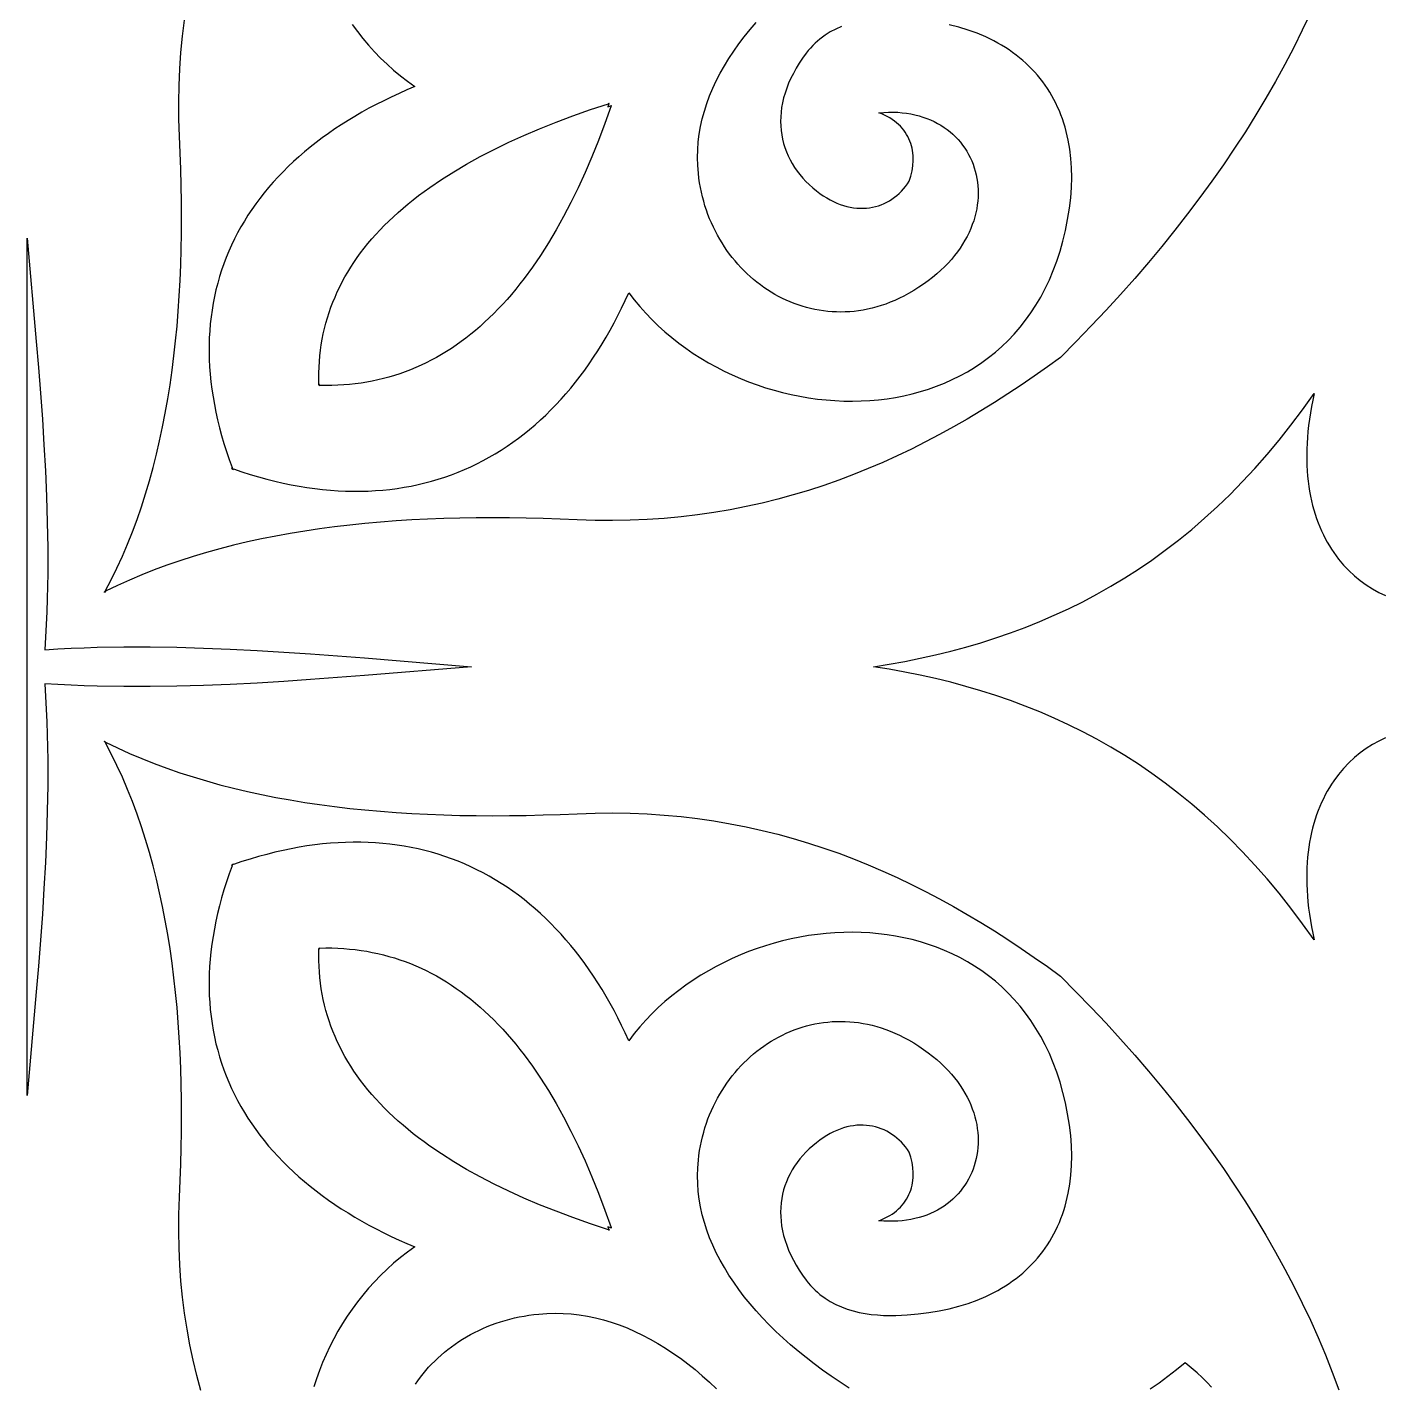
# Model space of a CAD drawing. Extents: x -375 to 375, y -1025 to 1025.
# Drawn here: x -275 to -217.3, y -666.7 to -608.8 of the extents above; entities that cross this region are included whole.
import ezdxf

# ---------------------------------------------------------------- set-up
doc = ezdxf.new("R2010")
doc.units = 0
doc.layers.add('LAYER_1', color=18, linetype='CONTINUOUS')

msp = doc.modelspace()

# ---------------------------------------------------------------- linework, layer by layer
at = {"layer": 'LAYER_1'}
for points in [[(-220.275, -608.236), (-220.621, -608.968), (-220.983, -609.697), (-221.362, -610.422), (-221.758, -611.144), (-222.17, -611.863), (-222.598, -612.578), (-223.043, -613.29), (-223.504, -613.998), (-223.981, -614.704), (-224.474, -615.405), (-224.984, -616.104), (-225.509, -616.799), (-226.05, -617.491), (-226.607, -618.18), (-227.179, -618.866), (-227.767, -619.548), (-228.371, -620.228), (-228.99, -620.904), (-229.624, -621.577), (-230.274, -622.247), (-230.938, -622.914), (-231.492, -623.317), (-232.05, -623.712), (-232.613, -624.098), (-233.179, -624.474), (-233.751, -624.841), (-234.327, -625.199), (-234.908, -625.546), (-235.494, -625.882), (-236.085, -626.208), (-236.682, -626.522), (-237.285, -626.825), (-237.893, -627.115), (-238.508, -627.394), (-239.128, -627.659), (-239.755, -627.911), (-240.388, -628.15), (-241.028, -628.375), (-241.675, -628.586), (-242.329, -628.782), (-242.99, -628.963), (-243.658, -629.129), (-244.334, -629.279), (-245.017, -629.413), (-245.708, -629.531), (-246.408, -629.632), (-247.115, -629.716), (-247.831, -629.782), (-248.556, -629.831), (-249.289, -629.861), (-250.031, -629.873), (-250.782, -629.865), (-251.543, -629.839), (-252.274, -629.808), (-252.999, -629.784), (-253.72, -629.767), (-254.434, -629.756), (-255.143, -629.753), (-255.846, -629.757), (-256.543, -629.768), (-257.234, -629.787), (-257.919, -629.814), (-258.597, -629.848), (-259.269, -629.891), (-259.935, -629.941), (-260.593, -630), (-261.245, -630.068), (-261.89, -630.143), (-262.527, -630.228), (-263.158, -630.321), (-263.781, -630.424), (-264.396, -630.536), (-265.004, -630.657), (-265.605, -630.787), (-266.197, -630.927), (-266.781, -631.077), (-267.357, -631.237), (-267.925, -631.407), (-268.485, -631.587), (-269.036, -631.778), (-269.579, -631.979), (-270.112, -632.191), (-270.637, -632.413), (-271.153, -632.647), (-271.66, -632.892), (-271.704, -632.936), (-271.697, -632.922), (-271.713, -632.928), (-271.667, -632.885), (-271.413, -632.397), (-271.171, -631.899), (-270.94, -631.393), (-270.72, -630.878), (-270.511, -630.355), (-270.314, -629.824), (-270.127, -629.284), (-269.951, -628.737), (-269.785, -628.181), (-269.629, -627.618), (-269.484, -627.046), (-269.349, -626.468), (-269.223, -625.881), (-269.107, -625.288), (-269.001, -624.687), (-268.904, -624.079), (-268.816, -623.464), (-268.737, -622.843), (-268.668, -622.214), (-268.607, -621.579), (-268.554, -620.938), (-268.51, -620.29), (-268.475, -619.636), (-268.447, -618.975), (-268.427, -618.309), (-268.416, -617.637), (-268.411, -616.959), (-268.415, -616.275), (-268.426, -615.586), (-268.443, -614.892), (-268.468, -614.192), (-268.5, -613.487), (-268.528, -612.754), (-268.535, -612.03), (-268.523, -611.314), (-268.492, -610.607), (-268.442, -609.908), (-268.373, -609.218), (-268.286, -608.536)], [(-240.274, -608.805), (-240.514, -608.913), (-240.747, -609.038), (-240.973, -609.18), (-241.189, -609.341), (-241.294, -609.429), (-241.396, -609.522), (-241.496, -609.619), (-241.592, -609.722), (-241.686, -609.83), (-241.777, -609.944), (-241.932, -610.16), (-242.075, -610.375), (-242.206, -610.589), (-242.324, -610.803), (-242.43, -611.015), (-242.525, -611.226), (-242.607, -611.436), (-242.678, -611.644), (-242.737, -611.851), (-242.786, -612.056), (-242.823, -612.258), (-242.849, -612.459), (-242.864, -612.658), (-242.869, -612.854), (-242.863, -613.047), (-242.847, -613.238), (-242.821, -613.426), (-242.786, -613.611), (-242.74, -613.793), (-242.685, -613.972), (-242.62, -614.147), (-242.547, -614.319), (-242.464, -614.487), (-242.372, -614.651), (-242.272, -614.812), (-242.163, -614.968), (-242.046, -615.12), (-241.92, -615.267), (-241.787, -615.41), (-241.645, -615.549), (-241.496, -615.682), (-241.34, -615.811), (-241.194, -615.921), (-241.049, -616.022), (-240.903, -616.114), (-240.758, -616.197), (-240.613, -616.271), (-240.468, -616.336), (-240.323, -616.393), (-240.18, -616.441), (-240.037, -616.48), (-239.896, -616.512), (-239.755, -616.535), (-239.616, -616.55), (-239.479, -616.557), (-239.343, -616.557), (-239.209, -616.55), (-239.078, -616.534), (-238.948, -616.512), (-238.821, -616.483), (-238.697, -616.446), (-238.575, -616.403), (-238.456, -616.353), (-238.34, -616.297), (-238.228, -616.234), (-238.118, -616.165), (-238.013, -616.09), (-237.911, -616.009), (-237.812, -615.922), (-237.718, -615.83), (-237.629, -615.732), (-237.543, -615.628), (-237.462, -615.52), (-237.386, -615.406), (-237.312, -615.186), (-237.258, -614.965), (-237.224, -614.745), (-237.209, -614.526), (-237.214, -614.31), (-237.24, -614.098), (-237.26, -613.994), (-237.286, -613.891), (-237.317, -613.79), (-237.353, -613.691), (-237.395, -613.594), (-237.442, -613.499), (-237.494, -613.406), (-237.552, -613.316), (-237.615, -613.229), (-237.684, -613.144), (-237.758, -613.062), (-237.838, -612.983), (-237.923, -612.908), (-238.014, -612.836), (-238.111, -612.767), (-238.213, -612.703), (-238.321, -612.642), (-238.435, -612.585), (-238.555, -612.533), (-238.681, -612.485), (-238.472, -612.467), (-238.268, -612.459), (-238.068, -612.458), (-237.872, -612.465), (-237.681, -612.481), (-237.495, -612.503), (-237.313, -612.533), (-237.136, -612.571), (-236.963, -612.615), (-236.796, -612.667), (-236.634, -612.724), (-236.476, -612.789), (-236.324, -612.859), (-236.177, -612.936), (-236.035, -613.018), (-235.899, -613.107), (-235.768, -613.2), (-235.643, -613.299), (-235.524, -613.403), (-235.41, -613.512), (-235.302, -613.625), (-235.2, -613.744), (-235.104, -613.866), (-235.015, -613.992), (-234.931, -614.123), (-234.854, -614.257), (-234.783, -614.395), (-234.718, -614.536), (-234.66, -614.68), (-234.609, -614.827), (-234.564, -614.977), (-234.526, -615.129), (-234.495, -615.284), (-234.471, -615.441), (-234.454, -615.599), (-234.445, -615.76), (-234.442, -615.922), (-234.447, -616.086), (-234.459, -616.251), (-234.478, -616.417), (-234.505, -616.584), (-234.54, -616.751), (-234.583, -616.919), (-234.633, -617.087), (-234.691, -617.255), (-234.758, -617.422), (-234.832, -617.59), (-234.915, -617.757), (-235.005, -617.923), (-235.104, -618.088), (-235.212, -618.252), (-235.328, -618.415), (-235.453, -618.577), (-235.586, -618.736), (-235.728, -618.894), (-235.879, -619.05), (-236.039, -619.203), (-236.208, -619.354), (-236.386, -619.502), (-236.573, -619.647), (-236.77, -619.789), (-236.976, -619.928), (-237.191, -620.064), (-237.416, -620.196), (-237.609, -620.3), (-237.802, -620.396), (-237.996, -620.484), (-238.189, -620.565), (-238.383, -620.639), (-238.577, -620.705), (-238.77, -620.764), (-238.963, -620.815), (-239.156, -620.86), (-239.348, -620.897), (-239.54, -620.928), (-239.732, -620.952), (-239.922, -620.969), (-240.112, -620.979), (-240.3, -620.983), (-240.488, -620.98), (-240.675, -620.971), (-240.86, -620.956), (-241.044, -620.934), (-241.227, -620.906), (-241.408, -620.873), (-241.587, -620.833), (-241.765, -620.788), (-241.941, -620.737), (-242.115, -620.68), (-242.287, -620.618), (-242.457, -620.55), (-242.624, -620.477), (-242.79, -620.399), (-242.953, -620.316), (-243.113, -620.227), (-243.271, -620.134), (-243.426, -620.035), (-243.579, -619.932), (-243.728, -619.824), (-243.875, -619.712), (-244.018, -619.595), (-244.159, -619.473), (-244.296, -619.347), (-244.429, -619.217), (-244.56, -619.083), (-244.686, -618.945), (-244.809, -618.803), (-244.929, -618.657), (-245.044, -618.507), (-245.155, -618.354), (-245.263, -618.196), (-245.366, -618.036), (-245.465, -617.872), (-245.56, -617.705), (-245.65, -617.534), (-245.735, -617.36), (-245.816, -617.184), (-245.893, -617.004), (-245.964, -616.821), (-246.031, -616.636), (-246.092, -616.448), (-246.148, -616.258), (-246.2, -616.065), (-246.245, -615.869), (-246.286, -615.672), (-246.321, -615.472), (-246.35, -615.27), (-246.374, -615.066), (-246.401, -614.731), (-246.41, -614.396), (-246.403, -614.063), (-246.378, -613.73), (-246.337, -613.398), (-246.28, -613.067), (-246.207, -612.738), (-246.118, -612.41), (-246.013, -612.084), (-245.893, -611.759), (-245.758, -611.436), (-245.609, -611.115), (-245.445, -610.797), (-245.266, -610.481), (-245.074, -610.167), (-244.868, -609.856), (-244.649, -609.547), (-244.417, -609.242), (-244.172, -608.939), (-243.914, -608.64)], [(-261.14, -608.716), (-260.918, -609.018), (-260.685, -609.313), (-260.442, -609.6), (-260.188, -609.879), (-259.925, -610.15), (-259.652, -610.412), (-259.369, -610.665), (-259.076, -610.909), (-258.774, -611.142), (-258.462, -611.365), (-258.804, -611.51), (-259.14, -611.659), (-259.47, -611.812), (-259.793, -611.969), (-260.11, -612.13), (-260.421, -612.294), (-260.726, -612.463), (-261.024, -612.636), (-261.315, -612.812), (-261.601, -612.992), (-261.879, -613.176), (-262.152, -613.364), (-262.417, -613.555), (-262.676, -613.75), (-262.928, -613.949), (-263.174, -614.152), (-263.413, -614.358), (-263.645, -614.567), (-263.87, -614.781), (-264.088, -614.997), (-264.3, -615.218), (-264.504, -615.441), (-264.702, -615.669), (-264.892, -615.899), (-265.075, -616.133), (-265.252, -616.371), (-265.421, -616.611), (-265.582, -616.855), (-265.737, -617.103), (-265.884, -617.353), (-266.024, -617.607), (-266.157, -617.864), (-266.282, -618.124), (-266.399, -618.388), (-266.509, -618.654), (-266.612, -618.924), (-266.707, -619.196), (-266.794, -619.472), (-266.874, -619.751), (-266.946, -620.032), (-267.01, -620.317), (-267.067, -620.604), (-267.116, -620.895), (-267.156, -621.188), (-267.189, -621.484), (-267.214, -621.783), (-267.231, -622.085), (-267.24, -622.39), (-267.241, -622.697), (-267.233, -623.007), (-267.218, -623.32), (-267.194, -623.635), (-267.162, -623.953), (-267.122, -624.274), (-267.073, -624.597), (-267.016, -624.923), (-266.951, -625.251), (-266.877, -625.582), (-266.795, -625.915), (-266.704, -626.251), (-266.605, -626.589), (-266.497, -626.929), (-266.38, -627.272), (-266.255, -627.617), (-266.287, -627.648), (-266.272, -627.648), (-266.263, -627.649), (-266.255, -627.644), (-266.252, -627.653), (-266.242, -627.656), (-266.248, -627.663), (-266.248, -627.667), (-266.244, -627.667), (-266.236, -627.661), (-266.233, -627.67), (-266.224, -627.674), (-266.23, -627.681), (-266.229, -627.69), (-266.229, -627.705), (-266.197, -627.673), (-265.839, -627.794), (-265.483, -627.906), (-265.13, -628.011), (-264.78, -628.107), (-264.432, -628.194), (-264.086, -628.273), (-263.743, -628.345), (-263.403, -628.408), (-263.065, -628.463), (-262.73, -628.509), (-262.397, -628.548), (-262.067, -628.579), (-261.74, -628.602), (-261.416, -628.617), (-261.094, -628.624), (-260.776, -628.623), (-260.46, -628.615), (-260.147, -628.598), (-259.837, -628.574), (-259.53, -628.543), (-259.225, -628.503), (-258.924, -628.456), (-258.626, -628.402), (-258.331, -628.34), (-258.039, -628.271), (-257.75, -628.194), (-257.464, -628.109), (-257.181, -628.018), (-256.901, -627.919), (-256.625, -627.813), (-256.352, -627.699), (-256.082, -627.579), (-255.816, -627.451), (-255.552, -627.316), (-255.293, -627.174), (-255.036, -627.025), (-254.783, -626.869), (-254.533, -626.706), (-254.287, -626.536), (-254.044, -626.36), (-253.805, -626.176), (-253.57, -625.986), (-253.338, -625.788), (-253.109, -625.585), (-252.884, -625.374), (-252.663, -625.157), (-252.446, -624.933), (-252.232, -624.703), (-252.022, -624.466), (-251.816, -624.223), (-251.614, -623.973), (-251.415, -623.717), (-251.22, -623.455), (-251.03, -623.186), (-250.843, -622.911), (-250.66, -622.63), (-250.481, -622.342), (-250.306, -622.049), (-250.135, -621.749), (-249.968, -621.443), (-249.805, -621.131), (-249.647, -620.814), (-249.492, -620.49), (-249.342, -620.16), (-249.111, -620.461), (-248.869, -620.752), (-248.617, -621.034), (-248.354, -621.307), (-248.082, -621.571), (-247.801, -621.825), (-247.512, -622.069), (-247.214, -622.303), (-246.908, -622.528), (-246.595, -622.743), (-246.275, -622.947), (-245.948, -623.141), (-245.615, -623.325), (-245.276, -623.499), (-244.933, -623.662), (-244.584, -623.815), (-244.231, -623.956), (-243.874, -624.087), (-243.513, -624.207), (-243.149, -624.316), (-242.783, -624.414), (-242.414, -624.501), (-242.043, -624.576), (-241.671, -624.639), (-241.298, -624.691), (-240.925, -624.732), (-240.551, -624.761), (-240.178, -624.777), (-239.805, -624.782), (-239.433, -624.775), (-239.064, -624.755), (-238.696, -624.723), (-238.33, -624.679), (-237.968, -624.622), (-237.608, -624.552), (-237.253, -624.47), (-236.901, -624.375), (-236.554, -624.267), (-236.213, -624.145), (-235.876, -624.011), (-235.546, -623.863), (-235.221, -623.702), (-234.904, -623.528), (-234.594, -623.34), (-234.291, -623.138), (-233.996, -622.922), (-233.71, -622.692), (-233.432, -622.449), (-233.164, -622.191), (-232.906, -621.919), (-232.657, -621.633), (-232.42, -621.332), (-232.193, -621.016), (-231.978, -620.686), (-231.774, -620.341), (-231.583, -619.982), (-231.405, -619.607), (-231.24, -619.217), (-231.088, -618.812), (-230.951, -618.392), (-230.827, -617.956), (-230.719, -617.505), (-230.626, -617.038), (-230.549, -616.555), (-230.496, -616.11), (-230.464, -615.675), (-230.452, -615.25), (-230.46, -614.835), (-230.487, -614.431), (-230.534, -614.037), (-230.6, -613.655), (-230.685, -613.283), (-230.735, -613.102), (-230.789, -612.924), (-230.848, -612.748), (-230.911, -612.576), (-230.98, -612.407), (-231.053, -612.24), (-231.13, -612.077), (-231.212, -611.917), (-231.299, -611.76), (-231.39, -611.606), (-231.485, -611.456), (-231.585, -611.308), (-231.69, -611.164), (-231.799, -611.024), (-231.912, -610.886), (-232.03, -610.752), (-232.152, -610.622), (-232.278, -610.495), (-232.408, -610.371), (-232.543, -610.251), (-232.682, -610.135), (-232.826, -610.022), (-232.973, -609.912), (-233.125, -609.807), (-233.281, -609.705), (-233.441, -609.606), (-233.605, -609.512), (-233.773, -609.421), (-233.945, -609.334), (-234.122, -609.251), (-234.486, -609.096), (-234.867, -608.957), (-235.263, -608.834), (-235.675, -608.727)], [(-217.074, -639.145), (-217.353, -639.278), (-217.626, -639.428), (-217.891, -639.595), (-218.148, -639.781), (-218.396, -639.984), (-218.633, -640.205), (-218.86, -640.443), (-219.075, -640.699), (-219.277, -640.973), (-219.373, -641.117), (-219.466, -641.264), (-219.555, -641.417), (-219.64, -641.574), (-219.722, -641.735), (-219.8, -641.9), (-219.874, -642.07), (-219.943, -642.245), (-220.009, -642.424), (-220.07, -642.607), (-220.127, -642.794), (-220.179, -642.987), (-220.227, -643.183), (-220.27, -643.384), (-220.308, -643.589), (-220.341, -643.799), (-220.369, -644.013), (-220.392, -644.232), (-220.41, -644.455), (-220.422, -644.682), (-220.429, -644.914), (-220.431, -645.15), (-220.427, -645.391), (-220.417, -645.636), (-220.401, -645.886), (-220.379, -646.139), (-220.351, -646.398), (-220.317, -646.661), (-220.276, -646.928), (-220.23, -647.199), (-220.176, -647.475), (-220.116, -647.756), (-220.606, -647.068), (-221.104, -646.406), (-221.609, -645.768), (-222.121, -645.155), (-222.64, -644.565), (-223.166, -643.999), (-223.699, -643.456), (-224.238, -642.936), (-224.785, -642.438), (-225.337, -641.962), (-225.897, -641.507), (-226.462, -641.072), (-227.033, -640.659), (-227.611, -640.265), (-228.194, -639.891), (-228.784, -639.536), (-229.379, -639.2), (-229.979, -638.882), (-230.585, -638.582), (-231.196, -638.299), (-231.812, -638.033), (-232.434, -637.784), (-233.06, -637.551), (-233.691, -637.334), (-234.327, -637.132), (-234.968, -636.944), (-235.613, -636.771), (-236.262, -636.613), (-236.916, -636.467), (-237.573, -636.335), (-238.235, -636.215), (-238.901, -636.107), (-238.235, -635.999), (-237.573, -635.879), (-236.916, -635.747), (-236.262, -635.602), (-235.613, -635.443), (-234.968, -635.27), (-234.327, -635.083), (-233.691, -634.881), (-233.06, -634.663), (-232.434, -634.43), (-231.812, -634.181), (-231.196, -633.915), (-230.585, -633.633), (-229.979, -633.333), (-229.379, -633.015), (-228.784, -632.678), (-228.194, -632.323), (-227.611, -631.949), (-227.033, -631.556), (-226.462, -631.142), (-225.897, -630.708), (-225.337, -630.253), (-224.785, -629.776), (-224.238, -629.278), (-223.699, -628.758), (-223.166, -628.215), (-222.64, -627.649), (-222.121, -627.06), (-221.609, -626.446), (-221.104, -625.809), (-220.606, -625.146), (-220.116, -624.459), (-220.176, -624.739), (-220.23, -625.015), (-220.276, -625.287), (-220.317, -625.554), (-220.351, -625.816), (-220.379, -626.075), (-220.401, -626.329), (-220.417, -626.578), (-220.427, -626.823), (-220.431, -627.064), (-220.429, -627.3), (-220.422, -627.532), (-220.41, -627.759), (-220.392, -627.982), (-220.369, -628.201), (-220.341, -628.415), (-220.308, -628.625), (-220.27, -628.83), (-220.227, -629.031), (-220.179, -629.228), (-220.127, -629.42), (-220.07, -629.607), (-220.009, -629.791), (-219.943, -629.97), (-219.874, -630.144), (-219.8, -630.314), (-219.722, -630.48), (-219.64, -630.641), (-219.555, -630.797), (-219.466, -630.95), (-219.373, -631.098), (-219.277, -631.241), (-219.075, -631.515), (-218.86, -631.771), (-218.633, -632.01), (-218.396, -632.23), (-218.148, -632.433), (-217.891, -632.619), (-217.626, -632.787), (-217.353, -632.937), (-217.074, -633.069)], [(-267.592, -666.975), (-267.764, -666.331), (-267.92, -665.679), (-268.059, -665.02), (-268.181, -664.353), (-268.286, -663.679), (-268.373, -662.996), (-268.442, -662.306), (-268.492, -661.607), (-268.523, -660.9), (-268.535, -660.185), (-268.528, -659.46), (-268.5, -658.727), (-268.468, -658.022), (-268.443, -657.322), (-268.426, -656.628), (-268.415, -655.939), (-268.411, -655.255), (-268.416, -654.577), (-268.427, -653.905), (-268.447, -653.239), (-268.475, -652.579), (-268.51, -651.925), (-268.554, -651.277), (-268.607, -650.635), (-268.668, -650), (-268.737, -649.372), (-268.816, -648.75), (-268.904, -648.135), (-269.001, -647.527), (-269.107, -646.926), (-269.223, -646.333), (-269.349, -645.747), (-269.484, -645.168), (-269.629, -644.597), (-269.785, -644.033), (-269.951, -643.478), (-270.127, -642.93), (-270.314, -642.39), (-270.511, -641.859), (-270.72, -641.336), (-270.94, -640.821), (-271.171, -640.315), (-271.413, -639.818), (-271.667, -639.329), (-271.713, -639.287), (-271.697, -639.293), (-271.704, -639.278), (-271.66, -639.323), (-271.153, -639.567), (-270.637, -639.801), (-270.112, -640.023), (-269.579, -640.235), (-269.036, -640.436), (-268.485, -640.627), (-267.925, -640.807), (-267.357, -640.977), (-266.781, -641.137), (-266.197, -641.287), (-265.605, -641.427), (-265.004, -641.558), (-264.396, -641.679), (-263.781, -641.79), (-263.158, -641.893), (-262.527, -641.986), (-261.89, -642.071), (-261.245, -642.147), (-260.593, -642.214), (-259.935, -642.273), (-259.269, -642.323), (-258.597, -642.366), (-257.919, -642.4), (-257.234, -642.427), (-256.543, -642.446), (-255.846, -642.457), (-255.143, -642.461), (-254.434, -642.458), (-253.72, -642.448), (-252.999, -642.43), (-252.274, -642.406), (-251.543, -642.376), (-250.782, -642.349), (-250.031, -642.342), (-249.289, -642.353), (-248.556, -642.384), (-247.831, -642.432), (-247.115, -642.499), (-246.408, -642.582), (-245.708, -642.683), (-245.017, -642.801), (-244.334, -642.935), (-243.658, -643.085), (-242.99, -643.251), (-242.329, -643.432), (-241.675, -643.629), (-241.028, -643.839), (-240.388, -644.064), (-239.755, -644.303), (-239.128, -644.555), (-238.508, -644.821), (-237.893, -645.099), (-237.285, -645.389), (-236.682, -645.692), (-236.085, -646.006), (-235.494, -646.332), (-234.908, -646.668), (-234.327, -647.016), (-233.751, -647.373), (-233.179, -647.74), (-232.613, -648.117), (-232.05, -648.503), (-231.492, -648.897), (-230.938, -649.3), (-230.274, -649.967), (-229.624, -650.637), (-228.99, -651.31), (-228.371, -651.987), (-227.767, -652.666), (-227.179, -653.348), (-226.607, -654.034), (-226.05, -654.723), (-225.509, -655.415), (-224.984, -656.11), (-224.474, -656.809), (-223.981, -657.511), (-223.504, -658.216), (-223.043, -658.924), (-222.598, -659.636), (-222.17, -660.351), (-221.758, -661.07), (-221.362, -661.792), (-220.983, -662.517), (-220.621, -663.246), (-220.275, -663.979), (-219.947, -664.714), (-219.635, -665.454), (-219.34, -666.197), (-219.063, -666.943)], [(-239.942, -666.869), (-240.329, -666.619), (-240.707, -666.364), (-241.075, -666.104), (-241.434, -665.839), (-241.782, -665.57), (-242.12, -665.297), (-242.448, -665.019), (-242.764, -664.738), (-243.069, -664.452), (-243.363, -664.163), (-243.645, -663.871), (-243.914, -663.575), (-244.172, -663.275), (-244.417, -662.973), (-244.649, -662.667), (-244.868, -662.359), (-245.074, -662.047), (-245.266, -661.734), (-245.445, -661.417), (-245.609, -661.099), (-245.758, -660.778), (-245.893, -660.455), (-246.013, -660.131), (-246.118, -659.804), (-246.207, -659.476), (-246.28, -659.147), (-246.337, -658.816), (-246.378, -658.485), (-246.403, -658.152), (-246.41, -657.818), (-246.401, -657.483), (-246.374, -657.148), (-246.35, -656.944), (-246.321, -656.742), (-246.286, -656.542), (-246.245, -656.345), (-246.2, -656.149), (-246.148, -655.956), (-246.092, -655.766), (-246.031, -655.578), (-245.964, -655.393), (-245.893, -655.21), (-245.816, -655.031), (-245.735, -654.854), (-245.65, -654.68), (-245.56, -654.51), (-245.465, -654.342), (-245.366, -654.178), (-245.263, -654.018), (-245.155, -653.861), (-245.044, -653.707), (-244.929, -653.557), (-244.809, -653.411), (-244.686, -653.269), (-244.56, -653.131), (-244.429, -652.997), (-244.296, -652.867), (-244.159, -652.741), (-244.018, -652.62), (-243.875, -652.503), (-243.728, -652.39), (-243.579, -652.282), (-243.426, -652.179), (-243.271, -652.081), (-243.113, -651.987), (-242.953, -651.899), (-242.79, -651.815), (-242.624, -651.737), (-242.457, -651.664), (-242.287, -651.596), (-242.115, -651.534), (-241.941, -651.477), (-241.765, -651.426), (-241.587, -651.381), (-241.408, -651.341), (-241.227, -651.308), (-241.044, -651.28), (-240.86, -651.259), (-240.675, -651.243), (-240.488, -651.234), (-240.3, -651.232), (-240.112, -651.235), (-239.922, -651.246), (-239.732, -651.263), (-239.54, -651.286), (-239.348, -651.317), (-239.156, -651.354), (-238.963, -651.399), (-238.77, -651.451), (-238.577, -651.509), (-238.383, -651.575), (-238.189, -651.649), (-237.996, -651.73), (-237.802, -651.818), (-237.609, -651.915), (-237.416, -652.019), (-237.191, -652.15), (-236.976, -652.286), (-236.77, -652.425), (-236.573, -652.567), (-236.386, -652.712), (-236.208, -652.861), (-236.039, -653.011), (-235.879, -653.165), (-235.728, -653.32), (-235.586, -653.478), (-235.453, -653.638), (-235.328, -653.799), (-235.212, -653.962), (-235.104, -654.126), (-235.005, -654.291), (-234.915, -654.457), (-234.832, -654.624), (-234.758, -654.792), (-234.691, -654.96), (-234.633, -655.128), (-234.583, -655.296), (-234.54, -655.463), (-234.505, -655.631), (-234.478, -655.797), (-234.459, -655.963), (-234.447, -656.128), (-234.442, -656.292), (-234.445, -656.454), (-234.454, -656.615), (-234.471, -656.774), (-234.495, -656.931), (-234.526, -657.085), (-234.564, -657.238), (-234.609, -657.388), (-234.66, -657.535), (-234.718, -657.679), (-234.783, -657.82), (-234.854, -657.957), (-234.931, -658.092), (-235.015, -658.222), (-235.104, -658.348), (-235.2, -658.471), (-235.302, -658.589), (-235.41, -658.702), (-235.524, -658.811), (-235.643, -658.915), (-235.768, -659.014), (-235.899, -659.108), (-236.035, -659.196), (-236.177, -659.278), (-236.324, -659.355), (-236.476, -659.426), (-236.634, -659.49), (-236.796, -659.548), (-236.963, -659.599), (-237.136, -659.643), (-237.313, -659.681), (-237.495, -659.711), (-237.681, -659.734), (-237.872, -659.749), (-238.068, -659.756), (-238.268, -659.756), (-238.472, -659.747), (-238.681, -659.73), (-238.555, -659.682), (-238.435, -659.629), (-238.321, -659.572), (-238.213, -659.511), (-238.111, -659.447), (-238.014, -659.378), (-237.923, -659.306), (-237.838, -659.231), (-237.758, -659.152), (-237.684, -659.07), (-237.615, -658.986), (-237.552, -658.898), (-237.494, -658.808), (-237.442, -658.715), (-237.395, -658.62), (-237.353, -658.523), (-237.317, -658.424), (-237.286, -658.323), (-237.26, -658.221), (-237.24, -658.117), (-237.214, -657.905), (-237.209, -657.688), (-237.224, -657.469), (-237.258, -657.249), (-237.312, -657.028), (-237.386, -656.808), (-237.462, -656.695), (-237.543, -656.586), (-237.629, -656.483), (-237.718, -656.385), (-237.812, -656.292), (-237.911, -656.205), (-238.013, -656.124), (-238.118, -656.049), (-238.228, -655.98), (-238.34, -655.917), (-238.456, -655.861), (-238.575, -655.811), (-238.697, -655.768), (-238.821, -655.732), (-238.948, -655.702), (-239.078, -655.68), (-239.209, -655.665), (-239.343, -655.657), (-239.479, -655.657), (-239.616, -655.664), (-239.755, -655.68), (-239.896, -655.703), (-240.037, -655.734), (-240.18, -655.774), (-240.323, -655.822), (-240.468, -655.878), (-240.613, -655.943), (-240.758, -656.017), (-240.903, -656.1), (-241.049, -656.192), (-241.194, -656.293), (-241.34, -656.404), (-241.496, -656.532), (-241.645, -656.666), (-241.787, -656.804), (-241.92, -656.947), (-242.046, -657.094), (-242.163, -657.246), (-242.272, -657.403), (-242.372, -657.563), (-242.464, -657.727), (-242.547, -657.895), (-242.62, -658.067), (-242.685, -658.242), (-242.74, -658.421), (-242.786, -658.603), (-242.821, -658.788), (-242.847, -658.976), (-242.863, -659.167), (-242.869, -659.361), (-242.864, -659.557), (-242.849, -659.755), (-242.823, -659.956), (-242.786, -660.159), (-242.737, -660.363), (-242.678, -660.57), (-242.607, -660.778), (-242.525, -660.988), (-242.43, -661.199), (-242.324, -661.411), (-242.206, -661.625), (-242.075, -661.839), (-241.932, -662.054), (-241.777, -662.27), (-241.686, -662.384), (-241.592, -662.492), (-241.496, -662.595), (-241.396, -662.693), (-241.294, -662.785), (-241.189, -662.873), (-240.973, -663.034), (-240.747, -663.176), (-240.514, -663.301), (-240.274, -663.409), (-240.028, -663.501), (-239.777, -663.578), (-239.522, -663.64), (-239.263, -663.69), (-239.003, -663.727), (-238.741, -663.752), (-238.479, -663.767), (-238.218, -663.771), (-237.959, -663.767), (-237.472, -663.746), (-237.001, -663.707), (-236.544, -663.65), (-236.102, -663.577), (-235.675, -663.487), (-235.263, -663.38), (-234.867, -663.257), (-234.486, -663.118), (-234.122, -662.964), (-233.945, -662.88), (-233.773, -662.793), (-233.605, -662.703), (-233.441, -662.608), (-233.281, -662.51), (-233.125, -662.408), (-232.973, -662.302), (-232.826, -662.193), (-232.682, -662.08), (-232.543, -661.963), (-232.408, -661.843), (-232.278, -661.719), (-232.152, -661.592), (-232.03, -661.462), (-231.912, -661.328), (-231.799, -661.191), (-231.69, -661.05), (-231.585, -660.906), (-231.485, -660.759), (-231.39, -660.608), (-231.299, -660.454), (-231.212, -660.297), (-231.13, -660.137), (-231.053, -659.974), (-230.98, -659.808), (-230.911, -659.638), (-230.848, -659.466), (-230.789, -659.291), (-230.735, -659.112), (-230.685, -658.931), (-230.6, -658.56), (-230.534, -658.177), (-230.487, -657.784), (-230.46, -657.379), (-230.452, -656.964), (-230.464, -656.539), (-230.496, -656.104), (-230.549, -655.659), (-230.626, -655.176), (-230.719, -654.709), (-230.827, -654.258), (-230.951, -653.822), (-231.088, -653.402), (-231.24, -652.997), (-231.405, -652.607), (-231.583, -652.233), (-231.774, -651.873), (-231.978, -651.528), (-232.193, -651.198), (-232.42, -650.882), (-232.657, -650.582), (-232.906, -650.295), (-233.164, -650.023), (-233.432, -649.765), (-233.71, -649.522), (-233.996, -649.292), (-234.291, -649.077), (-234.594, -648.875), (-234.904, -648.687), (-235.221, -648.512), (-235.546, -648.351), (-235.876, -648.203), (-236.213, -648.069), (-236.554, -647.948), (-236.901, -647.84), (-237.253, -647.744), (-237.608, -647.662), (-237.968, -647.593), (-238.33, -647.536), (-238.696, -647.491), (-239.064, -647.459), (-239.433, -647.44), (-239.805, -647.432), (-240.178, -647.437), (-240.551, -647.454), (-240.925, -647.482), (-241.298, -647.523), (-241.671, -647.575), (-242.043, -647.639), (-242.414, -647.714), (-242.783, -647.8), (-243.149, -647.898), (-243.513, -648.007), (-243.874, -648.127), (-244.231, -648.258), (-244.584, -648.4), (-244.933, -648.552), (-245.276, -648.715), (-245.615, -648.889), (-245.948, -649.073), (-246.275, -649.267), (-246.595, -649.472), (-246.908, -649.686), (-247.214, -649.911), (-247.512, -650.145), (-247.801, -650.39), (-248.082, -650.643), (-248.354, -650.907), (-248.617, -651.18), (-248.869, -651.462), (-249.111, -651.754), (-249.342, -652.054), (-249.492, -651.724), (-249.647, -651.401), (-249.805, -651.083), (-249.968, -650.771), (-250.135, -650.465), (-250.306, -650.166), (-250.481, -649.872), (-250.66, -649.584), (-250.843, -649.303), (-251.03, -649.028), (-251.22, -648.759), (-251.415, -648.497), (-251.614, -648.241), (-251.816, -647.991), (-252.022, -647.748), (-252.232, -647.511), (-252.446, -647.281), (-252.663, -647.057), (-252.884, -646.84), (-253.109, -646.63), (-253.338, -646.426), (-253.57, -646.229), (-253.805, -646.038), (-254.044, -645.855), (-254.287, -645.678), (-254.533, -645.508), (-254.783, -645.345), (-255.036, -645.189), (-255.293, -645.04), (-255.552, -644.898), (-255.816, -644.763), (-256.082, -644.636), (-256.352, -644.515), (-256.625, -644.402), (-256.901, -644.295), (-257.181, -644.196), (-257.464, -644.105), (-257.75, -644.021), (-258.039, -643.944), (-258.331, -643.874), (-258.626, -643.812), (-258.924, -643.758), (-259.225, -643.711), (-259.53, -643.672), (-259.837, -643.64), (-260.147, -643.616), (-260.46, -643.6), (-260.776, -643.591), (-261.094, -643.59), (-261.416, -643.597), (-261.74, -643.612), (-262.067, -643.635), (-262.397, -643.666), (-262.73, -643.705), (-263.065, -643.752), (-263.403, -643.807), (-263.743, -643.87), (-264.086, -643.941), (-264.432, -644.02), (-264.78, -644.108), (-265.13, -644.204), (-265.483, -644.308), (-265.839, -644.42), (-266.197, -644.541), (-266.229, -644.509), (-266.229, -644.524), (-266.23, -644.533), (-266.224, -644.54), (-266.233, -644.544), (-266.236, -644.553), (-266.244, -644.547), (-266.248, -644.548), (-266.248, -644.551), (-266.242, -644.558), (-266.252, -644.562), (-266.255, -644.571), (-266.263, -644.565), (-266.272, -644.566), (-266.287, -644.566), (-266.255, -644.597), (-266.38, -644.942), (-266.497, -645.285), (-266.605, -645.625), (-266.704, -645.964), (-266.795, -646.299), (-266.877, -646.632), (-266.951, -646.963), (-267.016, -647.291), (-267.073, -647.617), (-267.122, -647.94), (-267.162, -648.261), (-267.194, -648.579), (-267.218, -648.894), (-267.233, -649.207), (-267.241, -649.517), (-267.24, -649.824), (-267.231, -650.129), (-267.214, -650.431), (-267.189, -650.73), (-267.156, -651.026), (-267.116, -651.319), (-267.067, -651.61), (-267.01, -651.897), (-266.946, -652.182), (-266.874, -652.464), (-266.794, -652.742), (-266.707, -653.018), (-266.612, -653.291), (-266.509, -653.56), (-266.399, -653.827), (-266.282, -654.09), (-266.157, -654.35), (-266.024, -654.607), (-265.884, -654.861), (-265.737, -655.112), (-265.582, -655.359), (-265.421, -655.603), (-265.252, -655.844), (-265.075, -656.081), (-264.892, -656.315), (-264.702, -656.546), (-264.504, -656.773), (-264.3, -656.997), (-264.088, -657.217), (-263.87, -657.434), (-263.645, -657.647), (-263.413, -657.856), (-263.174, -658.063), (-262.928, -658.265), (-262.676, -658.464), (-262.417, -658.659), (-262.152, -658.85), (-261.879, -659.038), (-261.601, -659.222), (-261.315, -659.402), (-261.024, -659.579), (-260.726, -659.751), (-260.421, -659.92), (-260.11, -660.085), (-259.793, -660.246), (-259.47, -660.403), (-259.14, -660.556), (-258.804, -660.705), (-258.462, -660.85), (-258.774, -661.072), (-259.076, -661.306), (-259.369, -661.549), (-259.652, -661.802), (-259.925, -662.064), (-260.188, -662.335), (-260.442, -662.614), (-260.685, -662.902), (-260.918, -663.196), (-261.14, -663.499), (-261.353, -663.807), (-261.554, -664.122), (-261.745, -664.443), (-261.925, -664.77), (-262.094, -665.101), (-262.252, -665.438), (-262.399, -665.778), (-262.535, -666.123), (-262.66, -666.47), (-262.773, -666.821)], [(-258.436, -666.704), (-258.334, -666.554), (-258.227, -666.407), (-258.115, -666.263), (-257.998, -666.121), (-257.877, -665.983), (-257.751, -665.848), (-257.62, -665.715), (-257.486, -665.587), (-257.346, -665.461), (-257.203, -665.339), (-257.056, -665.22), (-256.904, -665.105), (-256.749, -664.994), (-256.59, -664.887), (-256.427, -664.783), (-256.26, -664.684), (-256.09, -664.588), (-255.917, -664.497), (-255.74, -664.41), (-255.56, -664.327), (-255.377, -664.249), (-255.19, -664.176), (-255.001, -664.107), (-254.809, -664.043), (-254.614, -663.983), (-254.416, -663.929), (-254.216, -663.88), (-254.014, -663.836), (-253.809, -663.797), (-253.602, -663.763), (-253.392, -663.735), (-253.181, -663.712), (-252.833, -663.686), (-252.486, -663.677), (-252.14, -663.684), (-251.795, -663.707), (-251.451, -663.747), (-251.108, -663.802), (-250.766, -663.873), (-250.426, -663.959), (-250.087, -664.06), (-249.751, -664.175), (-249.416, -664.305), (-249.083, -664.45), (-248.753, -664.608), (-248.425, -664.78), (-248.1, -664.965), (-247.777, -665.163), (-247.457, -665.375), (-247.14, -665.599), (-246.826, -665.835), (-246.516, -666.083), (-246.209, -666.343), (-245.905, -666.615), (-245.605, -666.898)], [(-224.496, -666.831), (-224.681, -666.625), (-224.885, -666.419), (-225.109, -666.212), (-225.355, -666.003), (-225.621, -665.794), (-225.983, -666.091), (-226.35, -666.378), (-226.723, -666.654), (-227.101, -666.917)]]:
    msp.add_lwpolyline(points, dxfattribs=at)
for points in [[(-250.188, -612.089), (-250.178, -612.086), (-250.178, -612.089), (-250.193, -612.104), (-250.234, -612.226), (-250.108, -612.185), (-250.093, -612.171), (-250.09, -612.171), (-250.094, -612.18), (-250.084, -612.176), (-250.085, -612.18), (-250.099, -612.193), (-250.364, -612.939), (-250.637, -613.66), (-250.918, -614.357), (-251.207, -615.03), (-251.504, -615.679), (-251.809, -616.304), (-252.122, -616.905), (-252.442, -617.482), (-252.771, -618.035), (-253.108, -618.565), (-253.452, -619.07), (-253.804, -619.551), (-253.984, -619.782), (-254.165, -620.008), (-254.348, -620.227), (-254.533, -620.441), (-254.72, -620.648), (-254.909, -620.849), (-255.1, -621.045), (-255.293, -621.234), (-255.488, -621.418), (-255.685, -621.595), (-255.884, -621.766), (-256.085, -621.932), (-256.288, -622.091), (-256.493, -622.244), (-256.7, -622.391), (-256.909, -622.533), (-257.12, -622.668), (-257.332, -622.797), (-257.547, -622.92), (-257.764, -623.037), (-257.983, -623.148), (-258.203, -623.253), (-258.426, -623.352), (-258.651, -623.445), (-258.877, -623.532), (-259.106, -623.613), (-259.337, -623.688), (-259.569, -623.757), (-259.804, -623.819), (-260.04, -623.876), (-260.279, -623.927), (-260.519, -623.972), (-260.761, -624.01), (-261.006, -624.043), (-261.252, -624.069), (-261.501, -624.09), (-261.751, -624.104), (-262.003, -624.113), (-262.257, -624.115), (-262.514, -624.111), (-262.525, -624.123), (-262.525, -624.111), (-262.538, -624.111), (-262.525, -624.101), (-262.525, -624.076), (-262.55, -624.076), (-262.56, -624.089), (-262.56, -624.076), (-262.573, -624.076), (-262.561, -624.066), (-262.565, -623.819), (-262.562, -623.573), (-262.553, -623.33), (-262.538, -623.089), (-262.517, -622.849), (-262.49, -622.612), (-262.456, -622.376), (-262.416, -622.142), (-262.37, -621.911), (-262.317, -621.681), (-262.258, -621.453), (-262.193, -621.226), (-262.122, -621.002), (-262.044, -620.78), (-261.96, -620.559), (-261.87, -620.341), (-261.773, -620.124), (-261.671, -619.91), (-261.562, -619.697), (-261.447, -619.486), (-261.325, -619.277), (-261.198, -619.07), (-261.064, -618.865), (-260.923, -618.661), (-260.777, -618.46), (-260.624, -618.26), (-260.465, -618.063), (-260.3, -617.867), (-260.129, -617.673), (-259.951, -617.482), (-259.767, -617.292), (-259.577, -617.104), (-259.381, -616.917), (-259.178, -616.733), (-258.969, -616.551), (-258.754, -616.371), (-258.533, -616.192), (-258.305, -616.015), (-258.071, -615.841), (-257.831, -615.668), (-257.332, -615.328), (-256.808, -614.996), (-256.26, -614.672), (-255.686, -614.355), (-255.088, -614.046), (-254.464, -613.744), (-253.816, -613.45), (-253.143, -613.164), (-252.445, -612.885), (-251.722, -612.614), (-250.974, -612.351), (-250.201, -612.096), (-250.187, -612.081), (-250.183, -612.081)], [(-274.61, -622.236), (-274.518, -623.341), (-274.431, -624.445), (-274.351, -625.549), (-274.281, -626.651), (-274.221, -627.752), (-274.173, -628.852), (-274.14, -629.948), (-274.122, -631.042), (-274.122, -632.133), (-274.142, -633.219), (-274.16, -633.761), (-274.183, -634.302), (-274.212, -634.842), (-274.247, -635.38), (-273.688, -635.346), (-273.129, -635.318), (-272.568, -635.296), (-272.007, -635.279), (-270.88, -635.26), (-269.749, -635.26), (-268.615, -635.276), (-267.478, -635.309), (-266.338, -635.355), (-265.196, -635.412), (-264.053, -635.481), (-262.909, -635.558), (-261.764, -635.641), (-260.619, -635.731), (-256.046, -636.107), (-260.619, -636.484), (-261.764, -636.573), (-262.909, -636.657), (-264.053, -636.734), (-265.196, -636.802), (-266.338, -636.86), (-267.478, -636.906), (-268.615, -636.938), (-269.749, -636.955), (-270.88, -636.954), (-272.007, -636.935), (-272.568, -636.918), (-273.129, -636.896), (-273.688, -636.868), (-274.247, -636.834), (-274.212, -637.373), (-274.183, -637.912), (-274.16, -638.453), (-274.142, -638.995), (-274.122, -640.082), (-274.122, -641.172), (-274.14, -642.266), (-274.173, -643.363), (-274.221, -644.462), (-274.281, -645.563), (-274.351, -646.666), (-274.431, -647.769), (-274.518, -648.874), (-274.61, -649.978), (-275, -654.388), (-275, -636.107), (-275, -617.826)], [(-262.514, -648.103), (-262.257, -648.099), (-262.003, -648.102), (-261.751, -648.11), (-261.501, -648.124), (-261.252, -648.145), (-261.006, -648.171), (-260.761, -648.204), (-260.519, -648.243), (-260.279, -648.287), (-260.04, -648.338), (-259.804, -648.395), (-259.569, -648.458), (-259.337, -648.526), (-259.106, -648.601), (-258.877, -648.682), (-258.651, -648.769), (-258.426, -648.862), (-258.203, -648.961), (-257.983, -649.066), (-257.764, -649.177), (-257.547, -649.294), (-257.332, -649.417), (-257.12, -649.547), (-256.909, -649.682), (-256.7, -649.823), (-256.493, -649.97), (-256.288, -650.123), (-256.085, -650.283), (-255.884, -650.448), (-255.685, -650.619), (-255.488, -650.797), (-255.293, -650.98), (-255.1, -651.17), (-254.909, -651.365), (-254.72, -651.566), (-254.533, -651.774), (-254.348, -651.987), (-254.165, -652.207), (-253.984, -652.432), (-253.804, -652.664), (-253.452, -653.145), (-253.108, -653.65), (-252.771, -654.179), (-252.442, -654.732), (-252.122, -655.309), (-251.809, -655.91), (-251.504, -656.535), (-251.207, -657.184), (-250.918, -657.858), (-250.637, -658.555), (-250.364, -659.276), (-250.099, -660.021), (-250.085, -660.035), (-250.084, -660.038), (-250.094, -660.034), (-250.09, -660.044), (-250.093, -660.043), (-250.108, -660.029), (-250.234, -659.989), (-250.193, -660.111), (-250.178, -660.125), (-250.178, -660.129), (-250.188, -660.125), (-250.183, -660.134), (-250.187, -660.134), (-250.201, -660.119), (-250.974, -659.863), (-251.722, -659.6), (-252.445, -659.329), (-253.143, -659.05), (-253.816, -658.764), (-254.464, -658.47), (-255.088, -658.169), (-255.686, -657.859), (-256.26, -657.543), (-256.808, -657.218), (-257.332, -656.886), (-257.831, -656.546), (-258.071, -656.373), (-258.305, -656.199), (-258.533, -656.022), (-258.754, -655.844), (-258.969, -655.663), (-259.178, -655.481), (-259.381, -655.297), (-259.577, -655.111), (-259.767, -654.923), (-259.951, -654.733), (-260.129, -654.541), (-260.3, -654.347), (-260.465, -654.151), (-260.624, -653.954), (-260.777, -653.754), (-260.923, -653.553), (-261.064, -653.35), (-261.198, -653.145), (-261.325, -652.937), (-261.447, -652.728), (-261.562, -652.518), (-261.671, -652.305), (-261.773, -652.09), (-261.87, -651.873), (-261.96, -651.655), (-262.044, -651.434), (-262.122, -651.212), (-262.193, -650.988), (-262.258, -650.762), (-262.317, -650.534), (-262.37, -650.304), (-262.416, -650.072), (-262.456, -649.838), (-262.49, -649.603), (-262.517, -649.365), (-262.538, -649.125), (-262.553, -648.884), (-262.562, -648.641), (-262.565, -648.396), (-262.561, -648.149), (-262.573, -648.138), (-262.56, -648.138), (-262.56, -648.125), (-262.55, -648.138), (-262.525, -648.138), (-262.525, -648.114), (-262.538, -648.104), (-262.525, -648.103), (-262.525, -648.091)]]:
    msp.add_lwpolyline(points, close=True, dxfattribs=at)

doc.saveas('drawing.dxf')
